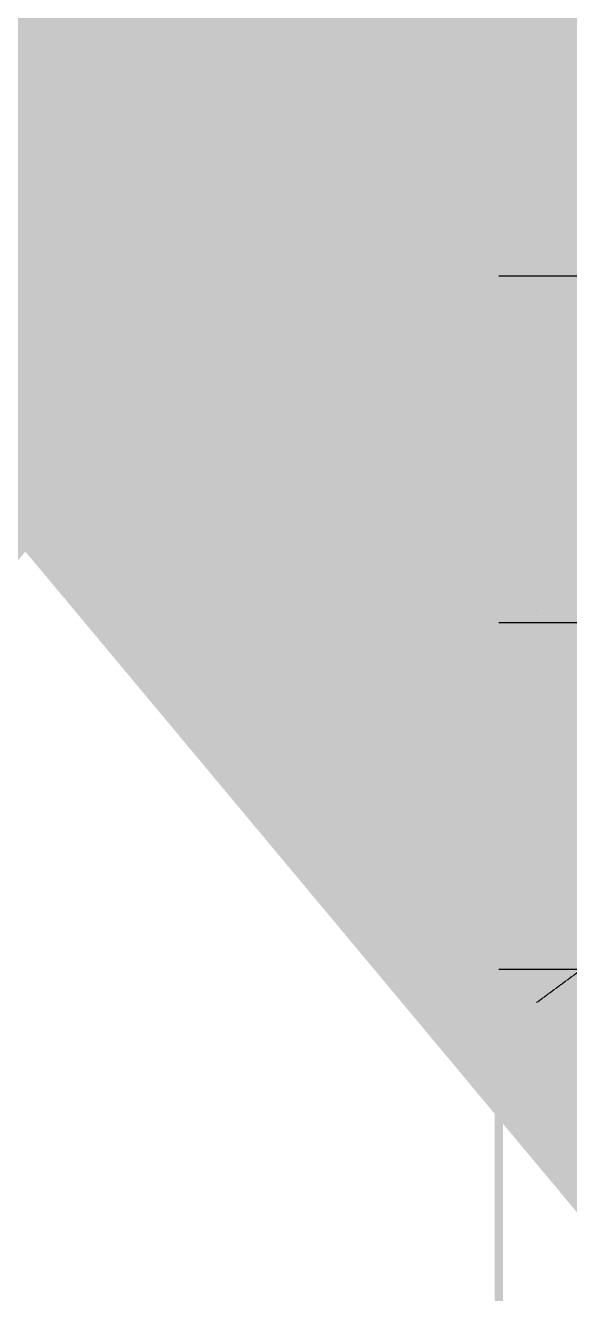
# Model space of a CAD drawing. Extents: x -5280327 to 29700, y -3925683 to 5564800.
# Drawn here: x 12264 to 15951, y 1598 to 10197 of the extents above; entities that cross this region are included whole.
import ezdxf

# ---------------------------------------------------------------- set-up
doc = ezdxf.new("R2010")
doc.units = 0
doc.linetypes.add('4', pattern=[2.97766, 2.382128, -0.595532])
doc.linetypes.add('6', pattern=[2640.874023, 1320.437012, -1320.437012])
doc.layers.get('0').update_dxf_attribs({"linetype": 'CONTINUOUS'})
doc.layers.add('MARCO', color=7, linetype='CONTINUOUS')
doc.layers.add('PERIMETRO', color=7, linetype='CONTINUOUS')

msp = doc.modelspace()

# ---------------------------------------------------------------- linework, layer by layer
at = {"color": 7, "linetype": '6', "const_width": 10343.1}
for points in [[(0, 29405.6), (24528.3, 0)], [(0, 0), (24528.3, 29405.6)], [(0, 29405.6), (24528.3, 0)], [(0, 0), (24528.3, 29405.6)]]:
    msp.add_lwpolyline(points, dxfattribs=at)
at = {"layer": 'Cuadricula Coordenadas', "color": 7, "const_width": 0.00153}
for points in [[(15508.1, 8555.4), (15516.6, 8556.3), (15516.6, 8556.3), (15516.8, 8552.3), (15517.6, 8549.2), (15519, 8546.8), (15519, 8546.8), (15520.8, 8545.2), (15523.2, 8544.2), (15526.1, 8543.9), (15526.1, 8543.9), (15528.7, 8544.1), (15531.1, 8544.8), (15533.4, 8545.9), (15533.4, 8545.9), (15535.6, 8547.4), (15537.5, 8549.2), (15539.3, 8551.4), (15539.3, 8551.4), (15541, 8553.9), (15542.6, 8556.9), (15544.2, 8560.5), (15544.2, 8560.5), (15545.6, 8564.4), (15546.7, 8568.3), (15547.5, 8572.3), (15547.5, 8572.3), (15547.6, 8572.8), (15547.7, 8573.4), (15547.8, 8574.2), (15547.8, 8574.2), (15545.4, 8571.3), (15542.6, 8568.8), (15539.4, 8566.7), (15539.4, 8566.7), (15536.1, 8565.2), (15532.6, 8564.2), (15529.2, 8563.9), (15529.2, 8563.9), (15523.8, 8564.7), (15519.3, 8567), (15515.6, 8570.9), (15515.6, 8570.9), (15513.2, 8576.1), (15512.2, 8582.3), (15512.8, 8589.5), (15512.8, 8589.5), (15514.8, 8597), (15518.1, 8603.3), (15522.5, 8608.7), (15522.5, 8608.7), (15527.8, 8612.7), (15533.5, 8615.2), (15539.7, 8616), (15539.7, 8616), (15544, 8615.5), (15548, 8614.1), (15551.5, 8611.9), (15551.5, 8611.9), (15554.5, 8608.7), (15556.6, 8604.8), (15558.1, 8600.1), (15558.1, 8600.1), (15558.7, 8594.3), (15558.4, 8587), (15557.2, 8578.1), (15557.2, 8578.1), (15555.2, 8568.8), (15552.8, 8560.8), (15550, 8554.2), (15550, 8554.2), (15546.8, 8548.7), (15543.1, 8544.2), (15538.9, 8540.6), (15538.9, 8540.6), (15534.4, 8538.1), (15529.6, 8536.5), (15524.5, 8536), (15524.5, 8536), (15519.4, 8536.6), (15515.2, 8538.3), (15511.9, 8541.1), (15511.9, 8541.1), (15509.5, 8545), (15508.3, 8549.7), (15508.1, 8555.4)], [(15549.7, 8590), (15550.1, 8595.2), (15549.6, 8599.5), (15548, 8603.2), (15548, 8603.2), (15545.7, 8605.9), (15542.8, 8607.5), (15539.3, 8608), (15539.3, 8608), (15535.5, 8607.4), (15531.9, 8605.7), (15528.3, 8602.8), (15528.3, 8602.8), (15525.3, 8598.9), (15523.1, 8594.4), (15521.7, 8589.2), (15521.7, 8589.2), (15521.3, 8584.5), (15521.9, 8580.5), (15523.6, 8577.1), (15523.6, 8577.1), (15526, 8574.5), (15529.1, 8572.9), (15532.8, 8572.4), (15532.8, 8572.4), (15536.7, 8572.9), (15540.2, 8574.5), (15543.5, 8577.1), (15543.5, 8577.1), (15546.3, 8580.6), (15548.3, 8584.9), (15549.7, 8590)], [(15589.5, 8558), (15598.3, 8559.3), (15598.3, 8559.3), (15598.7, 8554.3), (15599.7, 8550.4), (15601.3, 8547.5), (15601.3, 8547.5), (15603.5, 8545.5), (15606.2, 8544.3), (15609.4, 8543.9), (15609.4, 8543.9), (15613.4, 8544.4), (15617.1, 8546), (15620.6, 8548.6), (15620.6, 8548.6), (15623.5, 8552), (15625.6, 8555.9), (15626.8, 8560.2), (15626.8, 8560.2), (15627.1, 8564.4), (15626.5, 8568), (15624.9, 8571.2), (15624.9, 8571.2), (15622.4, 8573.6), (15619.4, 8575), (15615.7, 8575.5), (15615.7, 8575.5), (15613.9, 8575.4), (15611.8, 8575), (15609.4, 8574.4), (15611.9, 8582.8), (15611.9, 8582.8), (15612.4, 8582.8), (15612.9, 8582.8), (15613.2, 8582.7), (15613.2, 8582.7), (15616.9, 8583.1), (15620.4, 8584.2), (15623.8, 8585.9), (15623.8, 8585.9), (15626.7, 8588.5), (15628.7, 8591.8), (15629.9, 8595.8), (15629.9, 8595.8), (15630.2, 8599.2), (15629.6, 8602.1), (15628.3, 8604.6), (15628.3, 8604.6), (15626.2, 8606.5), (15623.7, 8607.7), (15620.5, 8608.1), (15620.5, 8608.1), (15617.3, 8607.7), (15614.3, 8606.5), (15611.5, 8604.5), (15611.5, 8604.5), (15609, 8601.8), (15607, 8598.3), (15605.3, 8594), (15597, 8595.7), (15597, 8595.7), (15599.5, 8601.6), (15602.8, 8606.6), (15606.8, 8610.7), (15606.8, 8610.7), (15611.4, 8613.6), (15616.4, 8615.4), (15621.7, 8616), (15621.7, 8616), (15625.4, 8615.7), (15628.8, 8614.8), (15631.9, 8613.2), (15631.9, 8613.2), (15634.5, 8611.2), (15636.5, 8608.7), (15638, 8605.7), (15638, 8605.7), (15638.9, 8602.5), (15639.1, 8599.1), (15638.8, 8595.6), (15638.8, 8595.6), (15637.9, 8592.3), (15636.6, 8589.3), (15634.7, 8586.4), (15634.7, 8586.4), (15632.4, 8583.8), (15629.5, 8581.6), (15626.3, 8579.8), (15626.3, 8579.8), (15629.9, 8578.3), (15632.7, 8576.1), (15634.8, 8573.1), (15634.8, 8573.1), (15636.1, 8569.4), (15636.5, 8565.2), (15636, 8560.5), (15636, 8560.5), (15634.2, 8554), (15630.9, 8548.2), (15626.3, 8543.1), (15626.3, 8543.1), (15620.7, 8539.1), (15614.6, 8536.7), (15608, 8535.9), (15608, 8535.9), (15602.3, 8536.6), (15597.5, 8538.7), (15593.6, 8542.1), (15593.6, 8542.1), (15590.9, 8546.6), (15589.5, 8551.9), (15589.5, 8558)], [(15644.2, 8558), (15653.1, 8559.3), (15653.1, 8559.3), (15653.5, 8554.3), (15654.5, 8550.4), (15656.1, 8547.5), (15656.1, 8547.5), (15658.3, 8545.5), (15661, 8544.3), (15664.2, 8543.9), (15664.2, 8543.9), (15668.1, 8544.4), (15671.9, 8546), (15675.3, 8548.6), (15675.3, 8548.6), (15678.3, 8552), (15680.4, 8555.9), (15681.6, 8560.2), (15681.6, 8560.2), (15681.9, 8564.4), (15681.2, 8568), (15679.6, 8571.2), (15679.6, 8571.2), (15677.2, 8573.6), (15674.2, 8575), (15670.5, 8575.5), (15670.5, 8575.5), (15668.7, 8575.4), (15666.6, 8575), (15664.2, 8574.4), (15666.6, 8582.8), (15666.6, 8582.8), (15667.2, 8582.8), (15667.6, 8582.8), (15668, 8582.7), (15668, 8582.7), (15671.6, 8583.1), (15675.1, 8584.2), (15678.5, 8585.9), (15678.5, 8585.9), (15681.4, 8588.5), (15683.5, 8591.8), (15684.7, 8595.8), (15684.7, 8595.8), (15684.9, 8599.2), (15684.4, 8602.1), (15683, 8604.6), (15683, 8604.6), (15681, 8606.5), (15678.4, 8607.7), (15675.3, 8608.1), (15675.3, 8608.1), (15672.1, 8607.7), (15669.1, 8606.5), (15666.3, 8604.5), (15666.3, 8604.5), (15663.8, 8601.8), (15661.8, 8598.3), (15660.1, 8594), (15651.7, 8595.7), (15651.7, 8595.7), (15654.3, 8601.6), (15657.6, 8606.6), (15661.6, 8610.7), (15661.6, 8610.7), (15666.2, 8613.6), (15671.1, 8615.4), (15676.5, 8616), (15676.5, 8616), (15680.2, 8615.7), (15683.6, 8614.8), (15686.7, 8613.2), (15686.7, 8613.2), (15689.3, 8611.2), (15691.3, 8608.7), (15692.8, 8605.7), (15692.8, 8605.7), (15693.6, 8602.5), (15693.9, 8599.1), (15693.6, 8595.6), (15693.6, 8595.6), (15692.7, 8592.3), (15691.3, 8589.3), (15689.5, 8586.4), (15689.5, 8586.4), (15687.1, 8583.8), (15684.3, 8581.6), (15681, 8579.8), (15681, 8579.8), (15684.6, 8578.3), (15687.5, 8576.1), (15689.6, 8573.1), (15689.6, 8573.1), (15690.9, 8569.4), (15691.3, 8565.2), (15690.8, 8560.5), (15690.8, 8560.5), (15688.9, 8554), (15685.7, 8548.2), (15681, 8543.1), (15681, 8543.1), (15675.4, 8539.1), (15669.3, 8536.7), (15662.7, 8535.9), (15662.7, 8535.9), (15657, 8536.6), (15652.2, 8538.7), (15648.4, 8542.1), (15648.4, 8542.1), (15645.7, 8546.6), (15644.3, 8551.9), (15644.2, 8558)], [(15750.6, 8596.5), (15741.9, 8595.7), (15741.9, 8595.7), (15741.6, 8599.2), (15741, 8601.9), (15740.1, 8604), (15740.1, 8604), (15738, 8606.2), (15735.3, 8607.6), (15732.2, 8608.1), (15732.2, 8608.1), (15729.5, 8607.8), (15726.9, 8606.9), (15724.4, 8605.5), (15724.4, 8605.5), (15721.5, 8603), (15718.7, 8599.7), (15716.3, 8595.8), (15716.3, 8595.8), (15714.1, 8591), (15712.2, 8585), (15710.6, 8577.7), (15710.6, 8577.7), (15713.5, 8580.9), (15716.5, 8583.6), (15719.7, 8585.6), (15719.7, 8585.6), (15723, 8587), (15726.3, 8587.9), (15729.6, 8588.1), (15729.6, 8588.1), (15735, 8587.4), (15739.4, 8585), (15743.1, 8581.1), (15743.1, 8581.1), (15745.6, 8575.9), (15746.5, 8569.8), (15746, 8562.8), (15746, 8562.8), (15744.8, 8558), (15743, 8553.4), (15740.7, 8549.1), (15740.7, 8549.1), (15737.8, 8545.2), (15734.7, 8541.9), (15731.1, 8539.4), (15731.1, 8539.4), (15727.3, 8537.5), (15723.3, 8536.4), (15719.2, 8536), (15719.2, 8536), (15712.6, 8537), (15707.2, 8539.9), (15703.1, 8544.8), (15703.1, 8544.8), (15700.5, 8552), (15700, 8561.7), (15701.4, 8574), (15701.4, 8574), (15704.6, 8587.7), (15709.1, 8598.7), (15714.8, 8607), (15714.8, 8607), (15720.5, 8612), (15727, 8615), (15734.1, 8616), (15734.1, 8616), (15739.2, 8615.4), (15743.4, 8613.7), (15746.8, 8610.8), (15746.8, 8610.8), (15749.2, 8606.9), (15750.5, 8602.1), (15750.6, 8596.5)], [(15824.6, 8546.6), (15822.9, 8537.3), (15776.3, 8537.3), (15776.3, 8537.3), (15776.8, 8539.6), (15777.5, 8541.8), (15778.5, 8544), (15778.5, 8544), (15780.6, 8547.5), (15783.1, 8551), (15786.1, 8554.4), (15786.1, 8554.4), (15789.7, 8558), (15794.2, 8562), (15799.5, 8566.3), (15799.5, 8566.3), (15807.5, 8572.8), (15813.6, 8578.3), (15817.9, 8582.9), (15817.9, 8582.9), (15820.9, 8586.9), (15822.9, 8590.7), (15824, 8594.4), (15824, 8594.4), (15824.2, 8598.1), (15823.6, 8601.3), (15822, 8604.1), (15822, 8604.1), (15819.7, 8606.3), (15816.7, 8607.6), (15813.1, 8608), (15813.1, 8608), (15809.2, 8607.6), (15805.6, 8606.2), (15802.4, 8603.8), (15802.4, 8603.8), (15799.8, 8600.7), (15797.8, 8596.9), (15796.6, 8592.3), (15787.8, 8593.3), (15787.8, 8593.3), (15790.2, 8600.1), (15793.5, 8605.7), (15797.7, 8610.2), (15797.7, 8610.2), (15802.7, 8613.4), (15808.4, 8615.3), (15814.7, 8616), (15814.7, 8616), (15820.9, 8615.3), (15825.9, 8613.2), (15829.7, 8609.7), (15829.7, 8609.7), (15832.2, 8605.2), (15833.2, 8600.1), (15832.9, 8594.2), (15832.9, 8594.2), (15832.1, 8591.1), (15831, 8588), (15829.5, 8585), (15829.5, 8585), (15827.6, 8581.9), (15825.1, 8578.7), (15822.1, 8575.4), (15822.1, 8575.4), (15818.1, 8571.7), (15812.9, 8567.1), (15806.3, 8561.6), (15806.3, 8561.6), (15801, 8557.3), (15797, 8554), (15794.6, 8551.8), (15794.6, 8551.8), (15792.9, 8550), (15791.3, 8548.3), (15790, 8546.6), (15824.6, 8546.6)], [(15860, 8537.3), (15863.3, 8556.1), (15832.7, 8556.1), (15834.2, 8564.9), (15875.4, 8615.7), (15882.4, 8615.7), (15873.5, 8564.9), (15883, 8564.9), (15881.4, 8556.1), (15871.9, 8556.1), (15868.6, 8537.3), (15860, 8537.3)], [(15871, 8600.2), (15842.7, 8564.9), (15864.8, 8564.9)], [(15893.8, 8576), (15893.8, 8576), (15895.6, 8584.6), (15897.8, 8592.1), (15900.3, 8598.3), (15900.3, 8598.3), (15903.2, 8603.5), (15906.5, 8607.9), (15910.3, 8611.4), (15910.3, 8611.4), (15914.4, 8613.9), (15918.9, 8615.5), (15923.8, 8616), (15923.8, 8616), (15927.4, 8615.7), (15930.6, 8614.8), (15933.3, 8613.4), (15933.3, 8613.4), (15935.7, 8611.5), (15937.6, 8609.1), (15939.1, 8606.1), (15939.1, 8606.1), (15940.2, 8602.7), (15941, 8598.8), (15941.4, 8594.5), (15941.4, 8594.5), (15941.4, 8589.4), (15940.9, 8583.2), (15939.8, 8576), (15939.8, 8576), (15938, 8567.4), (15935.8, 8559.9), (15933.3, 8553.7), (15933.3, 8553.7), (15930.4, 8548.5), (15927.1, 8544.1), (15923.4, 8540.6), (15923.4, 8540.6), (15919.2, 8538), (15914.7, 8536.5), (15909.7, 8536), (15909.7, 8536), (15903.6, 8536.9), (15898.7, 8539.6), (15895.2, 8544.1), (15895.2, 8544.1), (15892.7, 8552), (15892.2, 8562.6), (15893.8, 8576)], [(15902.7, 8576), (15901.1, 8564.5), (15901, 8556), (15902.2, 8550.3), (15902.2, 8550.3), (15904.5, 8546.7), (15907.5, 8544.6), (15911.1, 8543.9), (15911.1, 8543.9), (15915, 8544.6), (15918.7, 8546.7), (15922.3, 8550.3), (15922.3, 8550.3), (15925.5, 8556), (15928.4, 8564.6), (15930.9, 8576), (15930.9, 8576), (15932.4, 8587.4), (15932.6, 8596), (15931.3, 8601.7), (15931.3, 8601.7), (15929, 8605.2), (15926, 8607.3), (15922.3, 8608), (15922.3, 8608), (15918.5, 8607.4), (15915, 8605.5), (15911.8, 8602.4), (15911.8, 8602.4), (15908.3, 8596.3), (15905.2, 8587.5), (15902.7, 8576)], [(15709.3, 8562.7), (15709, 8559.4), (15709.1, 8556.3), (15709.6, 8553.2), (15709.6, 8553.2), (15710.5, 8550.4), (15711.9, 8548.1), (15713.7, 8546.3), (15713.7, 8546.3), (15715.7, 8545), (15718, 8544.2), (15720.4, 8543.9), (15720.4, 8543.9), (15724, 8544.4), (15727.4, 8546.1), (15730.7, 8548.8), (15730.7, 8548.8), (15733.5, 8552.5), (15735.6, 8556.9), (15737, 8562.2), (15737, 8562.2), (15737.5, 8567.2), (15736.9, 8571.5), (15735.4, 8575), (15735.4, 8575), (15733, 8577.6), (15730, 8579.1), (15726.4, 8579.6), (15726.4, 8579.6), (15722.6, 8579.1), (15719, 8577.6), (15715.6, 8575), (15715.6, 8575), (15712.7, 8571.5), (15710.6, 8567.4), (15709.3, 8562.7)], [(15508.1, 6205.5), (15516.6, 6206.4), (15516.6, 6206.4), (15516.8, 6202.4), (15517.6, 6199.3), (15519, 6196.9), (15519, 6196.9), (15520.8, 6195.3), (15523.2, 6194.3), (15526.1, 6194), (15526.1, 6194), (15528.7, 6194.2), (15531.1, 6194.9), (15533.4, 6196), (15533.4, 6196), (15535.6, 6197.5), (15537.5, 6199.3), (15539.3, 6201.4), (15539.3, 6201.4), (15541, 6204), (15542.6, 6207), (15544.2, 6210.6), (15544.2, 6210.6), (15545.6, 6214.5), (15546.7, 6218.4), (15547.5, 6222.3), (15547.5, 6222.3), (15547.6, 6222.8), (15547.7, 6223.5), (15547.8, 6224.3), (15547.8, 6224.3), (15545.4, 6221.4), (15542.6, 6218.9), (15539.4, 6216.8), (15539.4, 6216.8), (15536.1, 6215.2), (15532.6, 6214.3), (15529.2, 6214), (15529.2, 6214), (15523.8, 6214.7), (15519.3, 6217.1), (15515.6, 6221), (15515.6, 6221), (15513.2, 6226.2), (15512.2, 6232.4), (15512.8, 6239.6), (15512.8, 6239.6), (15514.8, 6247), (15518.1, 6253.4), (15522.5, 6258.8), (15522.5, 6258.8), (15527.8, 6262.8), (15533.5, 6265.2), (15539.7, 6266.1), (15539.7, 6266.1), (15544, 6265.6), (15548, 6264.2), (15551.5, 6261.9), (15551.5, 6261.9), (15554.5, 6258.8), (15556.6, 6254.9), (15558.1, 6250.2), (15558.1, 6250.2), (15558.7, 6244.4), (15558.4, 6237), (15557.2, 6228.2), (15557.2, 6228.2), (15555.2, 6218.8), (15552.8, 6210.9), (15550, 6204.3), (15550, 6204.3), (15546.8, 6198.8), (15543.1, 6194.3), (15538.9, 6190.7), (15538.9, 6190.7), (15534.4, 6188.1), (15529.6, 6186.6), (15524.5, 6186.1), (15524.5, 6186.1), (15519.4, 6186.6), (15515.2, 6188.3), (15511.9, 6191.2), (15511.9, 6191.2), (15509.5, 6195), (15508.3, 6199.8), (15508.1, 6205.5)], [(15549.7, 6240.1), (15550.1, 6245.2), (15549.6, 6249.6), (15548, 6253.2), (15548, 6253.2), (15545.7, 6255.9), (15542.8, 6257.6), (15539.3, 6258.1), (15539.3, 6258.1), (15535.5, 6257.5), (15531.9, 6255.8), (15528.3, 6252.9), (15528.3, 6252.9), (15525.3, 6249), (15523.1, 6244.5), (15521.7, 6239.3), (15521.7, 6239.3), (15521.3, 6234.6), (15521.9, 6230.6), (15523.6, 6227.1), (15523.6, 6227.1), (15526, 6224.5), (15529.1, 6223), (15532.8, 6222.5), (15532.8, 6222.5), (15536.7, 6223), (15540.2, 6224.5), (15543.5, 6227.1), (15543.5, 6227.1), (15546.3, 6230.6), (15548.3, 6235), (15549.7, 6240.1)], [(15589.5, 6208.1), (15598.3, 6209.4), (15598.3, 6209.4), (15598.7, 6204.4), (15599.7, 6200.5), (15601.3, 6197.6), (15601.3, 6197.6), (15603.5, 6195.6), (15606.2, 6194.4), (15609.4, 6194), (15609.4, 6194), (15613.4, 6194.5), (15617.1, 6196.1), (15620.6, 6198.7), (15620.6, 6198.7), (15623.5, 6202.1), (15625.6, 6205.9), (15626.8, 6210.3), (15626.8, 6210.3), (15627.1, 6214.5), (15626.5, 6218.1), (15624.9, 6221.3), (15624.9, 6221.3), (15622.4, 6223.6), (15619.4, 6225.1), (15615.7, 6225.6), (15615.7, 6225.6), (15613.9, 6225.4), (15611.8, 6225.1), (15609.4, 6224.5), (15611.9, 6232.9), (15611.9, 6232.9), (15612.4, 6232.9), (15612.9, 6232.8), (15613.2, 6232.8), (15613.2, 6232.8), (15616.9, 6233.2), (15620.4, 6234.2), (15623.8, 6236), (15623.8, 6236), (15626.7, 6238.5), (15628.7, 6241.8), (15629.9, 6245.9), (15629.9, 6245.9), (15630.2, 6249.2), (15629.6, 6252.2), (15628.3, 6254.7), (15628.3, 6254.7), (15626.2, 6256.6), (15623.7, 6257.8), (15620.5, 6258.1), (15620.5, 6258.1), (15617.3, 6257.8), (15614.3, 6256.6), (15611.5, 6254.6), (15611.5, 6254.6), (15609, 6251.9), (15607, 6248.4), (15605.3, 6244), (15597, 6245.8), (15597, 6245.8), (15599.5, 6251.7), (15602.8, 6256.7), (15606.8, 6260.7), (15606.8, 6260.7), (15611.4, 6263.7), (15616.4, 6265.5), (15621.7, 6266.1), (15621.7, 6266.1), (15625.4, 6265.7), (15628.8, 6264.8), (15631.9, 6263.3), (15631.9, 6263.3), (15634.5, 6261.2), (15636.5, 6258.7), (15638, 6255.8), (15638, 6255.8), (15638.9, 6252.6), (15639.1, 6249.2), (15638.8, 6245.7), (15638.8, 6245.7), (15637.9, 6242.4), (15636.6, 6239.3), (15634.7, 6236.5), (15634.7, 6236.5), (15632.4, 6233.9), (15629.5, 6231.7), (15626.3, 6229.8), (15626.3, 6229.8), (15629.9, 6228.4), (15632.7, 6226.2), (15634.8, 6223.2), (15634.8, 6223.2), (15636.1, 6219.5), (15636.5, 6215.3), (15636, 6210.5), (15636, 6210.5), (15634.2, 6204), (15630.9, 6198.2), (15626.3, 6193.1), (15626.3, 6193.1), (15620.7, 6189.2), (15614.6, 6186.8), (15608, 6186), (15608, 6186), (15602.3, 6186.7), (15597.5, 6188.7), (15593.6, 6192.2), (15593.6, 6192.2), (15590.9, 6196.7), (15589.5, 6202), (15589.5, 6208.1)], [(15644.2, 6208.1), (15653.1, 6209.4), (15653.1, 6209.4), (15653.5, 6204.4), (15654.5, 6200.5), (15656.1, 6197.6), (15656.1, 6197.6), (15658.3, 6195.6), (15661, 6194.4), (15664.2, 6194), (15664.2, 6194), (15668.1, 6194.5), (15671.9, 6196.1), (15675.3, 6198.7), (15675.3, 6198.7), (15678.3, 6202.1), (15680.4, 6205.9), (15681.6, 6210.3), (15681.6, 6210.3), (15681.9, 6214.5), (15681.2, 6218.1), (15679.6, 6221.3), (15679.6, 6221.3), (15677.2, 6223.6), (15674.2, 6225.1), (15670.5, 6225.6), (15670.5, 6225.6), (15668.7, 6225.4), (15666.6, 6225.1), (15664.2, 6224.5), (15666.6, 6232.9), (15666.6, 6232.9), (15667.2, 6232.9), (15667.6, 6232.8), (15668, 6232.8), (15668, 6232.8), (15671.6, 6233.2), (15675.1, 6234.2), (15678.5, 6236), (15678.5, 6236), (15681.4, 6238.5), (15683.5, 6241.8), (15684.7, 6245.9), (15684.7, 6245.9), (15684.9, 6249.2), (15684.4, 6252.2), (15683, 6254.7), (15683, 6254.7), (15681, 6256.6), (15678.4, 6257.8), (15675.3, 6258.1), (15675.3, 6258.1), (15672.1, 6257.8), (15669.1, 6256.6), (15666.3, 6254.6), (15666.3, 6254.6), (15663.8, 6251.9), (15661.8, 6248.4), (15660.1, 6244), (15651.7, 6245.8), (15651.7, 6245.8), (15654.3, 6251.7), (15657.6, 6256.7), (15661.6, 6260.7), (15661.6, 6260.7), (15666.2, 6263.7), (15671.1, 6265.5), (15676.5, 6266.1), (15676.5, 6266.1), (15680.2, 6265.7), (15683.6, 6264.8), (15686.7, 6263.3), (15686.7, 6263.3), (15689.3, 6261.2), (15691.3, 6258.7), (15692.8, 6255.8), (15692.8, 6255.8), (15693.6, 6252.6), (15693.9, 6249.2), (15693.6, 6245.7), (15693.6, 6245.7), (15692.7, 6242.4), (15691.3, 6239.3), (15689.5, 6236.5), (15689.5, 6236.5), (15687.1, 6233.9), (15684.3, 6231.7), (15681, 6229.8), (15681, 6229.8), (15684.6, 6228.4), (15687.5, 6226.2), (15689.6, 6223.2), (15689.6, 6223.2), (15690.9, 6219.5), (15691.3, 6215.3), (15690.8, 6210.5), (15690.8, 6210.5), (15688.9, 6204), (15685.7, 6198.2), (15681, 6193.1), (15681, 6193.1), (15675.4, 6189.2), (15669.3, 6186.8), (15662.7, 6186), (15662.7, 6186), (15657, 6186.7), (15652.2, 6188.7), (15648.4, 6192.2), (15648.4, 6192.2), (15645.7, 6196.7), (15644.3, 6202), (15644.2, 6208.1)], [(15750.6, 6246.6), (15741.9, 6245.8), (15741.9, 6245.8), (15741.6, 6249.2), (15741, 6252), (15740.1, 6254), (15740.1, 6254), (15738, 6256.3), (15735.3, 6257.7), (15732.2, 6258.1), (15732.2, 6258.1), (15729.5, 6257.9), (15726.9, 6257), (15724.4, 6255.6), (15724.4, 6255.6), (15721.5, 6253), (15718.7, 6249.8), (15716.3, 6245.9), (15716.3, 6245.9), (15714.1, 6241.1), (15712.2, 6235), (15710.6, 6227.8), (15710.6, 6227.8), (15713.5, 6231), (15716.5, 6233.6), (15719.7, 6235.7), (15719.7, 6235.7), (15723, 6237.1), (15726.3, 6237.9), (15729.6, 6238.2), (15729.6, 6238.2), (15735, 6237.4), (15739.4, 6235.1), (15743.1, 6231.1), (15743.1, 6231.1), (15745.6, 6226), (15746.5, 6219.9), (15746, 6212.8), (15746, 6212.8), (15744.8, 6208), (15743, 6203.5), (15740.7, 6199.1), (15740.7, 6199.1), (15737.8, 6195.2), (15734.7, 6192), (15731.1, 6189.4), (15731.1, 6189.4), (15727.3, 6187.6), (15723.3, 6186.4), (15719.2, 6186.1), (15719.2, 6186.1), (15712.6, 6187), (15707.2, 6190), (15703.1, 6194.9), (15703.1, 6194.9), (15700.5, 6202.1), (15700, 6211.8), (15701.4, 6224.1), (15701.4, 6224.1), (15704.6, 6237.8), (15709.1, 6248.8), (15714.8, 6257.1), (15714.8, 6257.1), (15720.5, 6262.1), (15727, 6265.1), (15734.1, 6266.1), (15734.1, 6266.1), (15739.2, 6265.5), (15743.4, 6263.8), (15746.8, 6260.9), (15746.8, 6260.9), (15749.2, 6257), (15750.5, 6252.2), (15750.6, 6246.6)], [(15709.3, 6212.8), (15709, 6209.5), (15709.1, 6206.3), (15709.6, 6203.3), (15709.6, 6203.3), (15710.5, 6200.5), (15711.9, 6198.2), (15713.7, 6196.4), (15713.7, 6196.4), (15715.7, 6195), (15718, 6194.2), (15720.4, 6194), (15720.4, 6194), (15724, 6194.5), (15727.4, 6196.2), (15730.7, 6198.9), (15730.7, 6198.9), (15733.5, 6202.6), (15735.6, 6207), (15737, 6212.2), (15737, 6212.2), (15737.5, 6217.3), (15736.9, 6221.5), (15735.4, 6225), (15735.4, 6225), (15733, 6227.6), (15730, 6229.2), (15726.4, 6229.7), (15726.4, 6229.7), (15722.6, 6229.2), (15719, 6227.6), (15715.6, 6225), (15715.6, 6225), (15712.7, 6221.6), (15710.6, 6217.5), (15709.3, 6212.8)], [(15810, 6187.4), (15801.4, 6187.4), (15812.2, 6248.7), (15812.2, 6248.7), (15809.5, 6246.5), (15806.4, 6244.3), (15802.8, 6242.1), (15802.8, 6242.1), (15799.2, 6240), (15795.9, 6238.4), (15792.8, 6237.1), (15794.5, 6246.4), (15794.5, 6246.4), (15799.6, 6249.1), (15804.4, 6252.2), (15808.8, 6255.6), (15808.8, 6255.6), (15812.7, 6259.1), (15815.9, 6262.6), (15818.3, 6266.1), (15823.9, 6266.1), (15810, 6187.4)], [(15853, 6229.9), (15853, 6229.9), (15850, 6231.5), (15847.7, 6233.6), (15846.1, 6236.1), (15846.1, 6236.1), (15845.2, 6239), (15844.9, 6242.3), (15845.3, 6245.9), (15845.3, 6245.9), (15846.8, 6251.3), (15849.5, 6256), (15853.3, 6260.2), (15853.3, 6260.2), (15858, 6263.5), (15863.2, 6265.4), (15869.1, 6266.1), (15869.1, 6266.1), (15874.7, 6265.4), (15879.3, 6263.4), (15882.9, 6260.1), (15882.9, 6260.1), (15885.2, 6255.8), (15886.3, 6251), (15885.9, 6245.6), (15885.9, 6245.6), (15885, 6242.1), (15883.6, 6239), (15881.7, 6236.1), (15881.7, 6236.1), (15879.2, 6233.6), (15876.3, 6231.5), (15872.8, 6229.9), (15872.8, 6229.9), (15876.4, 6228), (15879.3, 6225.5), (15881.3, 6222.3), (15881.3, 6222.3), (15882.6, 6218.6), (15883, 6214.4), (15882.5, 6209.8), (15882.5, 6209.8), (15880.7, 6203.5), (15877.6, 6197.8), (15873.1, 6192.9), (15873.1, 6192.9), (15867.8, 6189.1), (15861.7, 6186.8), (15855.1, 6186.1), (15855.1, 6186.1), (15848.7, 6186.8), (15843.5, 6189.1), (15839.5, 6192.9), (15839.5, 6192.9), (15836.8, 6197.9), (15835.7, 6203.6), (15836.1, 6210.1), (15836.1, 6210.1), (15837.3, 6214.9), (15839.3, 6219.1), (15841.9, 6222.9), (15841.9, 6222.9), (15845, 6225.9), (15848.8, 6228.3), (15853, 6229.9)], [(15845, 6210), (15844.7, 6207.3), (15844.8, 6204.6), (15845.3, 6202), (15845.3, 6202), (15846.3, 6199.7), (15847.7, 6197.7), (15849.5, 6196.1), (15849.5, 6196.1), (15851.7, 6194.9), (15854, 6194.2), (15856.6, 6194), (15856.6, 6194), (15860.6, 6194.5), (15864.3, 6195.9), (15867.6, 6198.4), (15867.6, 6198.4), (15870.4, 6201.6), (15872.4, 6205.4), (15873.6, 6209.7), (15873.6, 6209.7), (15874, 6214), (15873.2, 6217.9), (15871.5, 6221.2), (15871.5, 6221.2), (15869, 6223.7), (15865.8, 6225.2), (15861.9, 6225.7), (15861.9, 6225.7), (15858, 6225.2), (15854.3, 6223.7), (15851, 6221.2), (15851, 6221.2), (15848.2, 6218), (15846.2, 6214.2), (15845, 6210)], [(15854.2, 6246.2), (15853.9, 6242.7), (15854.4, 6239.7), (15855.8, 6237.1), (15855.8, 6237.1), (15857.8, 6235.1), (15860.4, 6234), (15863.5, 6233.6), (15863.5, 6233.6), (15866.7, 6234), (15869.7, 6235.1), (15872.3, 6237.1), (15872.3, 6237.1), (15874.6, 6239.6), (15876.1, 6242.4), (15877.1, 6245.6), (15877.1, 6245.6), (15877.3, 6249), (15876.7, 6251.9), (15875.3, 6254.5), (15875.3, 6254.5), (15873.3, 6256.5), (15870.8, 6257.7), (15867.8, 6258.1), (15867.8, 6258.1), (15864.6, 6257.8), (15861.6, 6256.6), (15858.9, 6254.6), (15858.9, 6254.6), (15856.7, 6252.1), (15855.1, 6249.3), (15854.2, 6246.2)], [(15893.8, 6226), (15893.8, 6226), (15895.6, 6234.7), (15897.8, 6242.1), (15900.3, 6248.4), (15900.3, 6248.4), (15903.2, 6253.6), (15906.5, 6258), (15910.3, 6261.5), (15910.3, 6261.5), (15914.4, 6264), (15918.9, 6265.5), (15923.8, 6266.1), (15923.8, 6266.1), (15927.4, 6265.8), (15930.6, 6264.9), (15933.3, 6263.5), (15933.3, 6263.5), (15935.7, 6261.6), (15937.6, 6259.1), (15939.1, 6256.2), (15939.1, 6256.2), (15940.2, 6252.8), (15941, 6248.9), (15941.4, 6244.5), (15941.4, 6244.5), (15941.4, 6239.4), (15940.9, 6233.3), (15939.8, 6226), (15939.8, 6226), (15938, 6217.4), (15935.8, 6210), (15933.3, 6203.8), (15933.3, 6203.8), (15930.4, 6198.6), (15927.1, 6194.2), (15923.4, 6190.7), (15923.4, 6190.7), (15919.2, 6188.1), (15914.7, 6186.6), (15909.7, 6186.1), (15909.7, 6186.1), (15903.6, 6187), (15898.7, 6189.7), (15895.2, 6194.2), (15895.2, 6194.2), (15892.7, 6202.1), (15892.2, 6212.7), (15893.8, 6226)], [(15902.7, 6226), (15901.1, 6214.6), (15901, 6206.1), (15902.2, 6200.4), (15902.2, 6200.4), (15904.5, 6196.8), (15907.5, 6194.7), (15911.1, 6194), (15911.1, 6194), (15915, 6194.7), (15918.7, 6196.8), (15922.3, 6200.4), (15922.3, 6200.4), (15925.5, 6206.1), (15928.4, 6214.6), (15930.9, 6226), (15930.9, 6226), (15932.4, 6237.5), (15932.6, 6246.1), (15931.3, 6251.7), (15931.3, 6251.7), (15929, 6255.3), (15926, 6257.4), (15922.3, 6258.1), (15922.3, 6258.1), (15918.5, 6257.5), (15915, 6255.6), (15911.8, 6252.5), (15911.8, 6252.5), (15908.3, 6246.4), (15905.2, 6237.5), (15902.7, 6226)], [(15508.1, 3855.6), (15516.6, 3856.4), (15516.6, 3856.4), (15516.8, 3852.5), (15517.6, 3849.3), (15519, 3847), (15519, 3847), (15520.8, 3845.4), (15523.2, 3844.4), (15526.1, 3844.1), (15526.1, 3844.1), (15528.7, 3844.3), (15531.1, 3845), (15533.4, 3846.1), (15533.4, 3846.1), (15535.6, 3847.6), (15537.5, 3849.4), (15539.3, 3851.5), (15539.3, 3851.5), (15541, 3854), (15542.6, 3857.1), (15544.2, 3860.7), (15544.2, 3860.7), (15545.6, 3864.5), (15546.7, 3868.5), (15547.5, 3872.4), (15547.5, 3872.4), (15547.6, 3872.9), (15547.7, 3873.6), (15547.8, 3874.3), (15547.8, 3874.3), (15545.4, 3871.5), (15542.6, 3869), (15539.4, 3866.9), (15539.4, 3866.9), (15536.1, 3865.3), (15532.6, 3864.4), (15529.2, 3864), (15529.2, 3864), (15523.8, 3864.8), (15519.3, 3867.2), (15515.6, 3871.1), (15515.6, 3871.1), (15513.2, 3876.3), (15512.2, 3882.5), (15512.8, 3889.7), (15512.8, 3889.7), (15514.8, 3897.1), (15518.1, 3903.5), (15522.5, 3908.9), (15522.5, 3908.9), (15527.8, 3912.9), (15533.5, 3915.3), (15539.7, 3916.1), (15539.7, 3916.1), (15544, 3915.7), (15548, 3914.3), (15551.5, 3912), (15551.5, 3912), (15554.5, 3908.9), (15556.6, 3905), (15558.1, 3900.3), (15558.1, 3900.3), (15558.7, 3894.5), (15558.4, 3887.1), (15557.2, 3878.2), (15557.2, 3878.2), (15555.2, 3868.9), (15552.8, 3860.9), (15550, 3854.3), (15550, 3854.3), (15546.8, 3848.9), (15543.1, 3844.4), (15538.9, 3840.8), (15538.9, 3840.8), (15534.4, 3838.2), (15529.6, 3836.7), (15524.5, 3836.1), (15524.5, 3836.1), (15519.4, 3836.7), (15515.2, 3838.4), (15511.9, 3841.2), (15511.9, 3841.2), (15509.5, 3845.1), (15508.3, 3849.9), (15508.1, 3855.6)], [(15549.7, 3890.2), (15550.1, 3895.3), (15549.6, 3899.7), (15548, 3903.3), (15548, 3903.3), (15545.7, 3906), (15542.8, 3907.6), (15539.3, 3908.2), (15539.3, 3908.2), (15535.5, 3907.6), (15531.9, 3905.8), (15528.3, 3902.9), (15528.3, 3902.9), (15525.3, 3899.1), (15523.1, 3894.6), (15521.7, 3889.4), (15521.7, 3889.4), (15521.3, 3884.7), (15521.9, 3880.6), (15523.6, 3877.2), (15523.6, 3877.2), (15526, 3874.6), (15529.1, 3873.1), (15532.8, 3872.5), (15532.8, 3872.5), (15536.7, 3873.1), (15540.2, 3874.6), (15543.5, 3877.2), (15543.5, 3877.2), (15546.3, 3880.7), (15548.3, 3885), (15549.7, 3890.2)], [(15589.5, 3858.2), (15598.3, 3859.4), (15598.3, 3859.4), (15598.7, 3854.5), (15599.7, 3850.6), (15601.3, 3847.7), (15601.3, 3847.7), (15603.5, 3845.7), (15606.2, 3844.5), (15609.4, 3844.1), (15609.4, 3844.1), (15613.4, 3844.6), (15617.1, 3846.1), (15620.6, 3848.8), (15620.6, 3848.8), (15623.5, 3852.1), (15625.6, 3856), (15626.8, 3860.4), (15626.8, 3860.4), (15627.1, 3864.6), (15626.5, 3868.2), (15624.9, 3871.3), (15624.9, 3871.3), (15622.4, 3873.7), (15619.4, 3875.2), (15615.7, 3875.6), (15615.7, 3875.6), (15613.9, 3875.5), (15611.8, 3875.2), (15609.4, 3874.6), (15611.9, 3883), (15611.9, 3883), (15612.4, 3882.9), (15612.9, 3882.9), (15613.2, 3882.9), (15613.2, 3882.9), (15616.9, 3883.3), (15620.4, 3884.3), (15623.8, 3886.1), (15623.8, 3886.1), (15626.7, 3888.6), (15628.7, 3891.9), (15629.9, 3896), (15629.9, 3896), (15630.2, 3899.3), (15629.6, 3902.2), (15628.3, 3904.8), (15628.3, 3904.8), (15626.2, 3906.7), (15623.7, 3907.8), (15620.5, 3908.2), (15620.5, 3908.2), (15617.3, 3907.8), (15614.3, 3906.7), (15611.5, 3904.7), (15611.5, 3904.7), (15609, 3902), (15607, 3898.4), (15605.3, 3894.1), (15597, 3895.8), (15597, 3895.8), (15599.5, 3901.8), (15602.8, 3906.8), (15606.8, 3910.8), (15606.8, 3910.8), (15611.4, 3913.8), (15616.4, 3915.5), (15621.7, 3916.1), (15621.7, 3916.1), (15625.4, 3915.8), (15628.8, 3914.9), (15631.9, 3913.4), (15631.9, 3913.4), (15634.5, 3911.3), (15636.5, 3908.8), (15638, 3905.9), (15638, 3905.9), (15638.9, 3902.6), (15639.1, 3899.3), (15638.8, 3895.8), (15638.8, 3895.8), (15637.9, 3892.5), (15636.6, 3889.4), (15634.7, 3886.5), (15634.7, 3886.5), (15632.4, 3883.9), (15629.5, 3881.7), (15626.3, 3879.9), (15626.3, 3879.9), (15629.9, 3878.5), (15632.7, 3876.2), (15634.8, 3873.3), (15634.8, 3873.3), (15636.1, 3869.6), (15636.5, 3865.4), (15636, 3860.6), (15636, 3860.6), (15634.2, 3854.1), (15630.9, 3848.3), (15626.3, 3843.2), (15626.3, 3843.2), (15620.7, 3839.3), (15614.6, 3836.9), (15608, 3836.1), (15608, 3836.1), (15602.3, 3836.8), (15597.5, 3838.8), (15593.6, 3842.2), (15593.6, 3842.2), (15590.9, 3846.7), (15589.5, 3852), (15589.5, 3858.2)], [(15644.2, 3858.2), (15653.1, 3859.4), (15653.1, 3859.4), (15653.5, 3854.5), (15654.5, 3850.6), (15656.1, 3847.7), (15656.1, 3847.7), (15658.3, 3845.7), (15661, 3844.5), (15664.2, 3844.1), (15664.2, 3844.1), (15668.1, 3844.6), (15671.9, 3846.1), (15675.3, 3848.8), (15675.3, 3848.8), (15678.3, 3852.1), (15680.4, 3856), (15681.6, 3860.4), (15681.6, 3860.4), (15681.9, 3864.6), (15681.2, 3868.2), (15679.6, 3871.3), (15679.6, 3871.3), (15677.2, 3873.7), (15674.2, 3875.2), (15670.5, 3875.6), (15670.5, 3875.6), (15668.7, 3875.5), (15666.6, 3875.2), (15664.2, 3874.6), (15666.6, 3883), (15666.6, 3883), (15667.2, 3882.9), (15667.6, 3882.9), (15668, 3882.9), (15668, 3882.9), (15671.6, 3883.3), (15675.1, 3884.3), (15678.5, 3886.1), (15678.5, 3886.1), (15681.4, 3888.6), (15683.5, 3891.9), (15684.7, 3896), (15684.7, 3896), (15684.9, 3899.3), (15684.4, 3902.2), (15683, 3904.8), (15683, 3904.8), (15681, 3906.7), (15678.4, 3907.8), (15675.3, 3908.2), (15675.3, 3908.2), (15672.1, 3907.8), (15669.1, 3906.7), (15666.3, 3904.7), (15666.3, 3904.7), (15663.8, 3902), (15661.8, 3898.4), (15660.1, 3894.1), (15651.7, 3895.8), (15651.7, 3895.8), (15654.3, 3901.8), (15657.6, 3906.8), (15661.6, 3910.8), (15661.6, 3910.8), (15666.2, 3913.8), (15671.1, 3915.5), (15676.5, 3916.1), (15676.5, 3916.1), (15680.2, 3915.8), (15683.6, 3914.9), (15686.7, 3913.4), (15686.7, 3913.4), (15689.3, 3911.3), (15691.3, 3908.8), (15692.8, 3905.9), (15692.8, 3905.9), (15693.6, 3902.6), (15693.9, 3899.3), (15693.6, 3895.8), (15693.6, 3895.8), (15692.7, 3892.5), (15691.3, 3889.4), (15689.5, 3886.5), (15689.5, 3886.5), (15687.1, 3883.9), (15684.3, 3881.7), (15681, 3879.9), (15681, 3879.9), (15684.6, 3878.5), (15687.5, 3876.2), (15689.6, 3873.3), (15689.6, 3873.3), (15690.9, 3869.6), (15691.3, 3865.4), (15690.8, 3860.6), (15690.8, 3860.6), (15688.9, 3854.1), (15685.7, 3848.3), (15681, 3843.2), (15681, 3843.2), (15675.4, 3839.3), (15669.3, 3836.9), (15662.7, 3836.1), (15662.7, 3836.1), (15657, 3836.8), (15652.2, 3838.8), (15648.4, 3842.2), (15648.4, 3842.2), (15645.7, 3846.7), (15644.3, 3852), (15644.2, 3858.2)], [(15750.6, 3896.6), (15741.9, 3895.9), (15741.9, 3895.9), (15741.6, 3899.3), (15741, 3902.1), (15740.1, 3904.1), (15740.1, 3904.1), (15738, 3906.4), (15735.3, 3907.8), (15732.2, 3908.2), (15732.2, 3908.2), (15729.5, 3907.9), (15726.9, 3907.1), (15724.4, 3905.7), (15724.4, 3905.7), (15721.5, 3903.1), (15718.7, 3899.9), (15716.3, 3896), (15716.3, 3896), (15714.1, 3891.1), (15712.2, 3885.1), (15710.6, 3877.9), (15710.6, 3877.9), (15713.5, 3881.1), (15716.5, 3883.7), (15719.7, 3885.7), (15719.7, 3885.7), (15723, 3887.2), (15726.3, 3888), (15729.6, 3888.3), (15729.6, 3888.3), (15735, 3887.5), (15739.4, 3885.1), (15743.1, 3881.2), (15743.1, 3881.2), (15745.6, 3876), (15746.5, 3869.9), (15746, 3862.9), (15746, 3862.9), (15744.8, 3858.1), (15743, 3853.5), (15740.7, 3849.2), (15740.7, 3849.2), (15737.8, 3845.3), (15734.7, 3842.1), (15731.1, 3839.5), (15731.1, 3839.5), (15727.3, 3837.6), (15723.3, 3836.5), (15719.2, 3836.1), (15719.2, 3836.1), (15712.6, 3837.1), (15707.2, 3840.1), (15703.1, 3845), (15703.1, 3845), (15700.5, 3852.2), (15700, 3861.9), (15701.4, 3874.1), (15701.4, 3874.1), (15704.6, 3887.9), (15709.1, 3898.9), (15714.8, 3907.2), (15714.8, 3907.2), (15720.5, 3912.1), (15727, 3915.1), (15734.1, 3916.1), (15734.1, 3916.1), (15739.2, 3915.6), (15743.4, 3913.8), (15746.8, 3910.9), (15746.8, 3910.9), (15749.2, 3907.1), (15750.5, 3902.3), (15750.6, 3896.6)], [(15709.3, 3862.9), (15709, 3859.6), (15709.1, 3856.4), (15709.6, 3853.3), (15709.6, 3853.3), (15710.5, 3850.6), (15711.9, 3848.3), (15713.7, 3846.4), (15713.7, 3846.4), (15715.7, 3845.1), (15718, 3844.3), (15720.4, 3844.1), (15720.4, 3844.1), (15724, 3844.6), (15727.4, 3846.2), (15730.7, 3849), (15730.7, 3849), (15733.5, 3852.6), (15735.6, 3857.1), (15737, 3862.3), (15737, 3862.3), (15737.5, 3867.4), (15736.9, 3871.6), (15735.4, 3875.1), (15735.4, 3875.1), (15733, 3877.7), (15730, 3879.3), (15726.4, 3879.8), (15726.4, 3879.8), (15722.6, 3879.3), (15719, 3877.7), (15715.6, 3875.1), (15715.6, 3875.1), (15712.7, 3871.7), (15710.6, 3867.6), (15709.3, 3862.9)], [(15810, 3837.5), (15801.4, 3837.5), (15812.2, 3898.8), (15812.2, 3898.8), (15809.5, 3896.6), (15806.4, 3894.3), (15802.8, 3892.1), (15802.8, 3892.1), (15799.2, 3890.1), (15795.9, 3888.5), (15792.8, 3887.2), (15794.5, 3896.5), (15794.5, 3896.5), (15799.6, 3899.2), (15804.4, 3902.2), (15808.8, 3905.7), (15808.8, 3905.7), (15812.7, 3909.2), (15815.9, 3912.7), (15818.3, 3916.1), (15823.9, 3916.1), (15810, 3837.5)], [(15879.3, 3846.7), (15877.7, 3837.5), (15831.1, 3837.5), (15831.1, 3837.5), (15831.6, 3839.8), (15832.3, 3842), (15833.3, 3844.2), (15833.3, 3844.2), (15835.3, 3847.7), (15837.8, 3851.1), (15840.8, 3854.6), (15840.8, 3854.6), (15844.5, 3858.2), (15848.9, 3862.1), (15854.2, 3866.4), (15854.2, 3866.4), (15862.2, 3872.9), (15868.4, 3878.5), (15872.7, 3883), (15872.7, 3883), (15875.7, 3887), (15877.7, 3890.9), (15878.8, 3894.6), (15878.8, 3894.6), (15879, 3898.2), (15878.4, 3901.4), (15876.8, 3904.2), (15876.8, 3904.2), (15874.5, 3906.4), (15871.5, 3907.7), (15867.9, 3908.2), (15867.9, 3908.2), (15863.9, 3907.7), (15860.4, 3906.3), (15857.2, 3904), (15857.2, 3904), (15854.5, 3900.9), (15852.6, 3897), (15851.3, 3892.5), (15842.6, 3893.5), (15842.6, 3893.5), (15845, 3900.3), (15848.3, 3905.9), (15852.5, 3910.3), (15852.5, 3910.3), (15857.5, 3913.6), (15863.1, 3915.5), (15869.5, 3916.1), (15869.5, 3916.1), (15875.7, 3915.4), (15880.7, 3913.4), (15884.5, 3909.9), (15884.5, 3909.9), (15886.9, 3905.4), (15888, 3900.2), (15887.6, 3894.4), (15887.6, 3894.4), (15886.9, 3891.3), (15885.8, 3888.2), (15884.3, 3885.1), (15884.3, 3885.1), (15882.3, 3882.1), (15879.9, 3878.9), (15876.8, 3875.6), (15876.8, 3875.6), (15872.9, 3871.8), (15867.7, 3867.2), (15861.1, 3861.8), (15861.1, 3861.8), (15855.7, 3857.5), (15851.8, 3854.2), (15849.3, 3851.9), (15849.3, 3851.9), (15847.6, 3850.2), (15846.1, 3848.5), (15844.8, 3846.7), (15879.3, 3846.7)], [(15893.8, 3876.1), (15893.8, 3876.1), (15895.6, 3884.8), (15897.8, 3892.2), (15900.3, 3898.5), (15900.3, 3898.5), (15903.2, 3903.7), (15906.5, 3908), (15910.3, 3911.5), (15910.3, 3911.5), (15914.4, 3914.1), (15918.9, 3915.6), (15923.8, 3916.1), (15923.8, 3916.1), (15927.4, 3915.9), (15930.6, 3915), (15933.3, 3913.6), (15933.3, 3913.6), (15935.7, 3911.7), (15937.6, 3909.2), (15939.1, 3906.3), (15939.1, 3906.3), (15940.2, 3902.9), (15941, 3899), (15941.4, 3894.6), (15941.4, 3894.6), (15941.4, 3889.5), (15940.9, 3883.3), (15939.8, 3876.1), (15939.8, 3876.1), (15938, 3867.5), (15935.8, 3860.1), (15933.3, 3853.9), (15933.3, 3853.9), (15930.4, 3848.6), (15927.1, 3844.3), (15923.4, 3840.8), (15923.4, 3840.8), (15919.2, 3838.2), (15914.7, 3836.7), (15909.7, 3836.1), (15909.7, 3836.1), (15903.6, 3837), (15898.7, 3839.8), (15895.2, 3844.3), (15895.2, 3844.3), (15892.7, 3852.2), (15892.2, 3862.8), (15893.8, 3876.1)], [(15902.7, 3876.1), (15901.1, 3864.7), (15901, 3856.1), (15902.2, 3850.4), (15902.2, 3850.4), (15904.5, 3846.9), (15907.5, 3844.8), (15911.1, 3844.1), (15911.1, 3844.1), (15915, 3844.8), (15918.7, 3846.9), (15922.3, 3850.5), (15922.3, 3850.5), (15925.5, 3856.2), (15928.4, 3864.7), (15930.9, 3876.1), (15930.9, 3876.1), (15932.4, 3887.6), (15932.6, 3896.1), (15931.3, 3901.8), (15931.3, 3901.8), (15929, 3905.3), (15926, 3907.5), (15922.3, 3908.2), (15922.3, 3908.2), (15918.5, 3907.5), (15915, 3905.7), (15911.8, 3902.6), (15911.8, 3902.6), (15908.3, 3896.4), (15905.2, 3887.6), (15902.7, 3876.1)]]:
    msp.add_lwpolyline(points, dxfattribs=at)
at = {"layer": 'Cuadricula Coordenadas', "color": 7}
for points in [[(15472.2, 8498.2), (24151.2, 8498.2)], [(15472.2, 6148.2), (24151.2, 6148.2)], [(15472.2, 3798.3), (24151.2, 3798.3)], [(15472.2, 3798.3), (24151.2, 3798.3)]]:
    msp.add_lwpolyline(points, dxfattribs=at)
at = {"layer": 'MARCO', "color": 7, "const_width": 55.4}
for points in [[(24151.2, 12938.4), (15472.2, 12938.4), (15472.2, 389.8), (24151.2, 389.8), (24151.2, 12938.4)], [(14485.5, 8330.6), (14485.5, 8330.6), (14442.2, 8332.2), (14404.9, 8337), (14373.7, 8344.9), (14373.7, 8344.9), (14347.6, 8356), (14325.8, 8370.1), (14308.3, 8387.4), (14308.3, 8387.4), (14295.6, 8407.8), (14287.9, 8431.4), (14285.4, 8458.3), (14285.4, 8458.3), (14286.8, 8478.5), (14291, 8496.9), (14298.1, 8513.6), (14298.1, 8513.6), (14307.8, 8528.5), (14320, 8541.6), (14334.7, 8552.9), (14334.7, 8552.9), (14351.8, 8562.5), (14371.2, 8570.6), (14392.9, 8577.2), (14392.9, 8577.2), (14418.4, 8582.1), (14449.3, 8585), (14485.5, 8586), (14485.5, 8586), (14528.5, 8584.4), (14565.6, 8579.7), (14596.7, 8571.9), (14596.7, 8571.9), (14622.8, 8560.9), (14644.7, 8546.7), (14662.2, 8529.5), (14662.2, 8529.5), (14675, 8509.1), (14682.7, 8485.3), (14685.3, 8458.3), (14685.3, 8458.3), (14680.8, 8423.3), (14667.3, 8393.6), (14644.7, 8369.4), (14644.7, 8369.4), (14605.3, 8347.8), (14552.2, 8334.9), (14485.5, 8330.6)], [(14485.5, 8380), (14542.6, 8382.5), (14585.4, 8390.1), (14613.8, 8402.6), (14613.8, 8402.6), (14631.6, 8418.8), (14642.2, 8437.4), (14645.8, 8458.3), (14645.8, 8458.3), (14642.2, 8479.2), (14631.5, 8497.8), (14613.7, 8514), (14613.7, 8514), (14585.2, 8526.6), (14542.5, 8534.1), (14485.5, 8536.6), (14485.5, 8536.6), (14428.2, 8534.1), (14385.4, 8526.6), (14357, 8514), (14357, 8514), (14339.3, 8497.7), (14328.7, 8479), (14325.2, 8457.8), (14325.2, 8457.8), (14328.3, 8437.2), (14337.6, 8419.5), (14353.2, 8404.9), (14353.2, 8404.9), (14383.8, 8391.1), (14427.9, 8382.8), (14485.5, 8380)], [(14485.5, 8026.3), (14485.5, 8026.3), (14442.2, 8027.9), (14404.9, 8032.7), (14373.7, 8040.6), (14373.7, 8040.6), (14347.6, 8051.7), (14325.8, 8065.8), (14308.3, 8083.1), (14308.3, 8083.1), (14295.6, 8103.5), (14287.9, 8127.1), (14285.4, 8154), (14285.4, 8154), (14286.8, 8174.2), (14291, 8192.6), (14298.1, 8209.3), (14298.1, 8209.3), (14307.8, 8224.3), (14320, 8237.3), (14334.7, 8248.6), (14334.7, 8248.6), (14351.8, 8258.2), (14371.2, 8266.3), (14392.9, 8272.9), (14392.9, 8272.9), (14418.4, 8277.8), (14449.3, 8280.7), (14485.5, 8281.7), (14485.5, 8281.7), (14528.5, 8280.2), (14565.6, 8275.4), (14596.7, 8267.6), (14596.7, 8267.6), (14622.8, 8256.6), (14644.7, 8242.5), (14662.2, 8225.2), (14662.2, 8225.2), (14675, 8204.8), (14682.7, 8181), (14685.3, 8154), (14685.3, 8154), (14680.8, 8119), (14667.3, 8089.3), (14644.7, 8065.1), (14644.7, 8065.1), (14605.3, 8043.5), (14552.2, 8030.6), (14485.5, 8026.3)], [(14485.5, 8075.7), (14542.6, 8078.3), (14585.4, 8085.8), (14613.8, 8098.3), (14613.8, 8098.3), (14631.6, 8114.5), (14642.2, 8133.1), (14645.8, 8154), (14645.8, 8154), (14642.2, 8174.9), (14631.5, 8193.5), (14613.7, 8209.7), (14613.7, 8209.7), (14585.2, 8222.3), (14542.5, 8229.8), (14485.5, 8232.3), (14485.5, 8232.3), (14428.2, 8229.8), (14385.4, 8222.3), (14357, 8209.7), (14357, 8209.7), (14339.3, 8193.4), (14328.7, 8174.7), (14325.2, 8153.5), (14325.2, 8153.5), (14328.3, 8132.9), (14337.6, 8115.3), (14353.2, 8100.6), (14353.2, 8100.6), (14383.8, 8086.8), (14427.9, 8078.5), (14485.5, 8075.7)], [(14678.6, 7876.2), (14584.9, 7876.2), (14584.9, 7706.3), (14540.8, 7706.3), (14287, 7885), (14287, 7924.3), (14540.8, 7924.3), (14540.8, 7977.2), (14584.9, 7977.2), (14584.9, 7924.3), (14678.6, 7924.3), (14678.6, 7876.2)], [(14364.2, 7876.2), (14540.8, 7753.6), (14540.8, 7876.2), (14364.2, 7876.2)], [(14685.3, 7547.3), (14280.3, 7660.8), (14280.3, 7699.3), (14685.3, 7586), (14685.3, 7547.3)], [(14678.6, 7446.9), (14678.6, 7398.8), (14372.2, 7398.8), (14372.2, 7398.8), (14383.2, 7386), (14394.3, 7370.8), (14405.3, 7353.2), (14405.3, 7353.2), (14415.4, 7335.1), (14423.7, 7318.2), (14430.2, 7302.6), (14383.7, 7302.6), (14383.7, 7302.6), (14370.1, 7328.4), (14354.8, 7351.9), (14337.7, 7373.1), (14337.7, 7373.1), (14319.9, 7391.3), (14302.5, 7405.5), (14285.4, 7415.9), (14285.4, 7446.9), (14678.6, 7446.9)], [(14449.7, 6988.4), (14394.9, 6988.4), (14394.9, 7043.2), (14449.7, 7043.2), (14449.7, 6988.4)], [(14623.9, 6988.4), (14623.9, 7043.2), (14678.6, 7043.2), (14678.6, 6988.4), (14623.9, 6988.4)], [(14541.3, 6865.5), (14554.4, 6917.3), (14554.4, 6917.3), (14593.6, 6903.6), (14626.1, 6884), (14651.8, 6858.7), (14651.8, 6858.7), (14670.4, 6828.4), (14681.6, 6793.9), (14685.3, 6755.2), (14685.3, 6755.2), (14682.4, 6715.6), (14673.8, 6681.3), (14659.5, 6652.2), (14659.5, 6652.2), (14639.8, 6627.9), (14614.9, 6607.7), (14584.9, 6591.8), (14584.9, 6591.8), (14551.5, 6580.3), (14516.5, 6573.4), (14479.9, 6571.1), (14479.9, 6571.1), (14440.8, 6573.7), (14405.2, 6581.5), (14373.1, 6594.5), (14373.1, 6594.5), (14345.2, 6612.3), (14322.1, 6634.4), (14303.9, 6661), (14303.9, 6661), (14290.8, 6690.7), (14282.9, 6722.4), (14280.3, 6756), (14280.3, 6756), (14283.6, 6793.1), (14293.6, 6826), (14310.2, 6854.8), (14310.2, 6854.8), (14332.9, 6878.8), (14360.9, 6897.5), (14394.4, 6910.7), (14406.4, 6859.6), (14406.4, 6859.6), (14380.5, 6849.2), (14359.7, 6836), (14344.1, 6820.1), (14344.1, 6820.1), (14333.3, 6801.3), (14326.8, 6779.6), (14324.6, 6754.9), (14324.6, 6754.9), (14327, 6726.5), (14334.3, 6701.3), (14346.3, 6679.4), (14346.3, 6679.4), (14362.4, 6661.2), (14381.7, 6647), (14404.4, 6636.8), (14404.4, 6636.8), (14429, 6630), (14454, 6625.9), (14479.6, 6624.5), (14479.6, 6624.5), (14511.5, 6626.2), (14540.6, 6631), (14566.8, 6639.1), (14566.8, 6639.1), (14589.6, 6650.6), (14608.1, 6665.7), (14622.5, 6684.4), (14622.5, 6684.4), (14632.8, 6705.4), (14638.9, 6727.6), (14641, 6750.9), (14641, 6750.9), (14638.2, 6778.5), (14629.8, 6803), (14615.8, 6824.6), (14615.8, 6824.6), (14596.4, 6842.6), (14571.6, 6856.2), (14541.3, 6865.5)], [(14552.8, 6203.5), (14548.5, 6252.4), (14548.5, 6252.4), (14566.9, 6255.7), (14583, 6261.1), (14596.7, 6268.6), (14596.7, 6268.6), (14608.5, 6278.6), (14618.6, 6291.7), (14627.2, 6308), (14627.2, 6308), (14633.7, 6326.5), (14637.5, 6346.5), (14638.8, 6368.1), (14638.8, 6368.1), (14637.8, 6387.1), (14634.9, 6404.5), (14630, 6420.4), (14630, 6420.4), (14623.4, 6434.3), (14615.3, 6445.5), (14605.8, 6454.2), (14605.8, 6454.2), (14595.3, 6460.4), (14584.1, 6464.1), (14572.3, 6465.3), (14572.3, 6465.3), (14560.5, 6464.1), (14549.8, 6460.6), (14540.1, 6454.6), (14540.1, 6454.6), (14531.4, 6446), (14523.7, 6434.2), (14517, 6419.4), (14517, 6419.4), (14512.1, 6404.6), (14505.8, 6381.4), (14497.9, 6349.6), (14497.9, 6349.6), (14489.4, 6317.3), (14481.3, 6292), (14473.4, 6274), (14473.4, 6274), (14462.9, 6256.9), (14450.7, 6243), (14437, 6232.2), (14437, 6232.2), (14421.9, 6224.6), (14405.6, 6220), (14388.2, 6218.5), (14388.2, 6218.5), (14368.9, 6220.3), (14350.4, 6225.9), (14332.8, 6235.3), (14332.8, 6235.3), (14317, 6248.2), (14303.9, 6264.6), (14293.7, 6284.5), (14293.7, 6284.5), (14286.2, 6306.8), (14281.8, 6330.8), (14280.3, 6356.3), (14280.3, 6356.3), (14281.9, 6384.2), (14286.5, 6409.8), (14294.3, 6433.1), (14294.3, 6433.1), (14305.1, 6453.6), (14318.9, 6470.6), (14335.6, 6484.3), (14335.6, 6484.3), (14354.6, 6494.4), (14375.1, 6500.8), (14397.3, 6503.5), (14401, 6453.8), (14401, 6453.8), (14378.3, 6449), (14359.6, 6440), (14344.9, 6426.7), (14344.9, 6426.7), (14334.4, 6408.9), (14328.1, 6386.1), (14326, 6358.5), (14326, 6358.5), (14327.9, 6329.9), (14333.6, 6307.1), (14343.2, 6289.9), (14343.2, 6289.9), (14355.5, 6278), (14369.3, 6270.8), (14384.8, 6268.4), (14384.8, 6268.4), (14398, 6270.1), (14409.6, 6275.2), (14419.5, 6283.6), (14419.5, 6283.6), (14428.6, 6299), (14437.9, 6325), (14447.4, 6361.8), (14447.4, 6361.8), (14456.5, 6399.5), (14464.9, 6428.4), (14472.4, 6448.5), (14472.4, 6448.5), (14483.8, 6469.3), (14497.1, 6486.1), (14512.3, 6499), (14512.3, 6499), (14529.3, 6508), (14547.8, 6513.5), (14568, 6515.3), (14568, 6515.3), (14588.5, 6513.3), (14608.1, 6507.3), (14626.9, 6497.4), (14626.9, 6497.4), (14644, 6483.7), (14658.3, 6466.6), (14669.9, 6445.9), (14669.9, 6445.9), (14678.5, 6422.7), (14683.6, 6397.5), (14685.3, 6370.5), (14685.3, 6370.5), (14683.6, 6336.9), (14678.4, 6307.2), (14669.8, 6281.4), (14669.8, 6281.4), (14657.7, 6259.1), (14642.2, 6240.4), (14623.2, 6225), (14623.2, 6225), (14601.5, 6213.5), (14578.1, 6206.4), (14552.8, 6203.5)], [(14678.6, 5857.3), (14287, 5857.3), (14287, 6140.5), (14333.2, 6140.5), (14333.2, 5909.1), (14453.1, 5909.1), (14453.1, 6125.8), (14499.1, 6125.8), (14499.1, 5909.1), (14632.4, 5909.1), (14632.4, 6149.5), (14678.6, 6149.5), (14678.6, 5857.3)], [(14678.6, 5561.5), (14678.6, 5513.4), (14372.2, 5513.4), (14372.2, 5513.4), (14383.2, 5500.7), (14394.3, 5485.5), (14405.3, 5467.9), (14405.3, 5467.9), (14415.4, 5449.7), (14423.7, 5432.9), (14430.2, 5417.3), (14383.7, 5417.3), (14383.7, 5417.3), (14370.1, 5443), (14354.8, 5466.5), (14337.7, 5487.8), (14337.7, 5487.8), (14319.9, 5506), (14302.5, 5520.2), (14285.4, 5530.5), (14285.4, 5561.5), (14678.6, 5561.5)], [(14561.1, 5192.8), (14512.7, 5192.8), (14512.7, 5340.6), (14561.1, 5340.6), (14561.1, 5192.8)], [(14678.6, 4809.7), (14287, 4960.1), (14287, 5016), (14678.6, 5176.3), (14678.6, 5117.2), (14560, 5071.6), (14560, 4907.8), (14678.6, 4864.8), (14678.6, 4809.7)], [(14517.8, 5055.5), (14409.3, 5014.6), (14409.3, 5014.6), (14378.3, 5003.2), (14351.3, 4994), (14328.1, 4986.9), (14328.1, 4986.9), (14353.2, 4981.2), (14378.1, 4974.2), (14402.9, 4965.8), (14517.8, 4922.7), (14517.8, 5055.5)]]:
    msp.add_lwpolyline(points, dxfattribs=at)
at = {"layer": 'PERIMETRO', "color": 7, "linetype": '4'}
msp.add_polyline3d([(15727.9, 3571.7, 66160.9), (20959.6, 7441.7, 66160.9)], dxfattribs=at)

doc.saveas('drawing.dxf')
